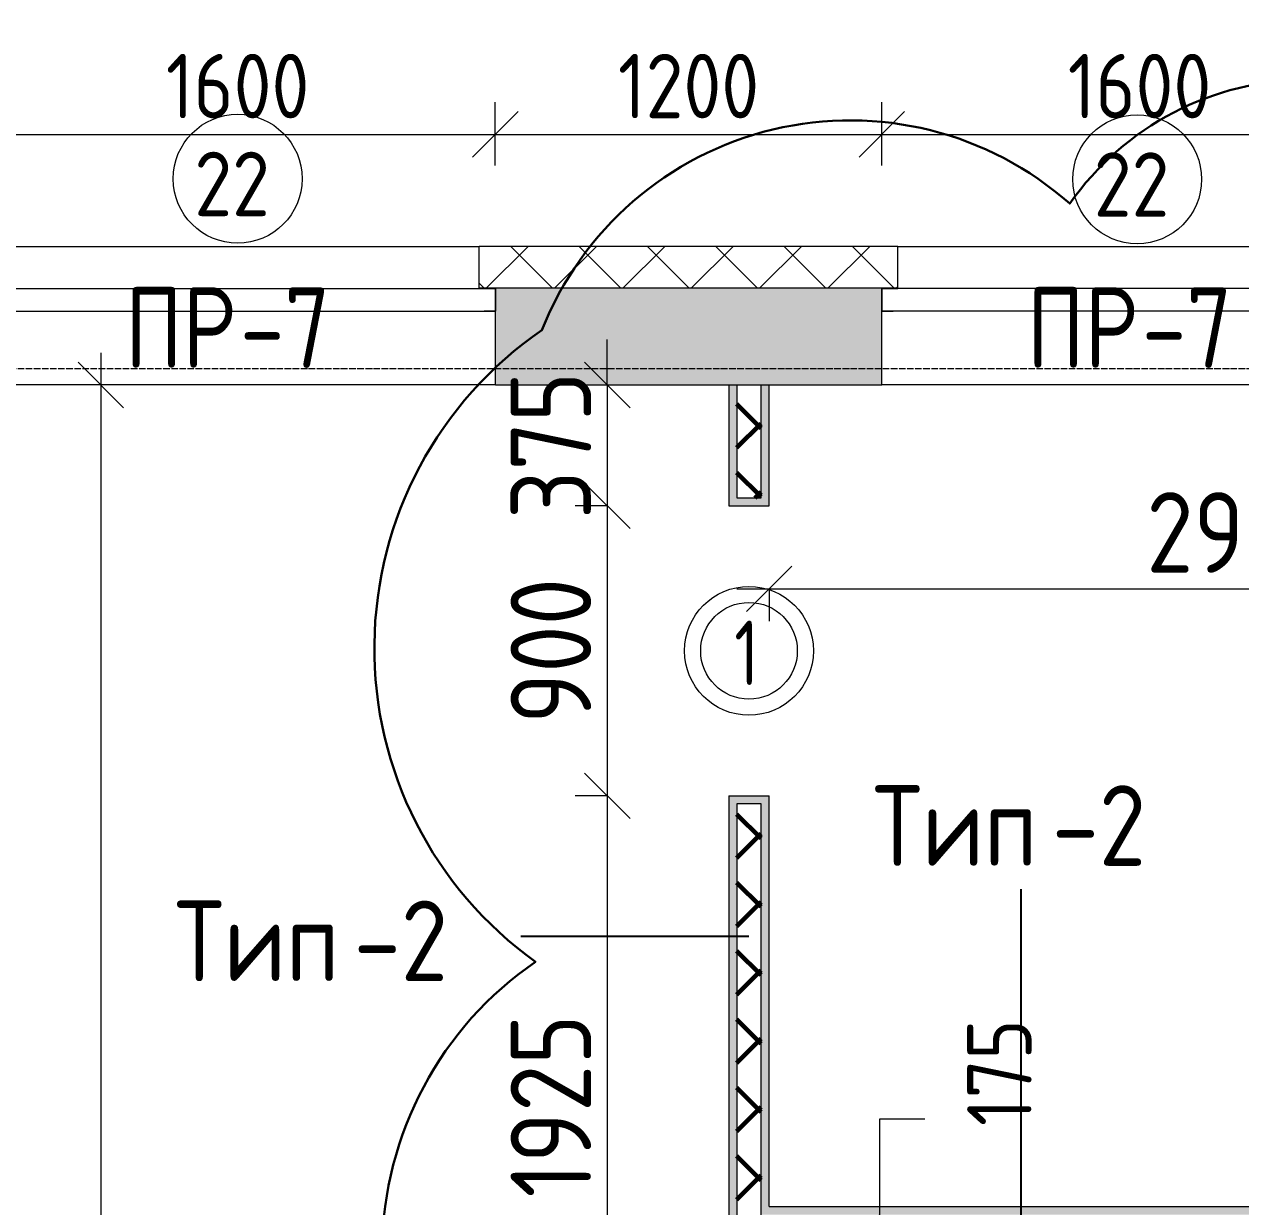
# Model space of a CAD drawing. Header units: millimetres. Extents: x -60946 to 138510, y -262288 to 24501.
# Drawn here: x 36022 to 39798, y -42060 to -38390 of the extents above; entities that cross this region are included whole.
import ezdxf

# ---------------------------------------------------------------- set-up
doc = ezdxf.new("R2010")
doc.units = ezdxf.units.MM
doc.linetypes.add('ADSK_Линия сетки', pattern=[25, 20, -2.5, 0, -2.5])
for name, color, linetype, lineweight in [('2)Тип-2', 3, 'Continuous', 60), ('_ Окна', 7, 'Continuous', 18), ('Марки', 7, 'Continuous', 20), ('Марки дверей', 7, 'Continuous', 20), ('Марки окон', 7, 'Continuous', 20), ('Окна', 7, 'Continuous', 9), ('Оси', 7, 'Continuous', 9), ('Размеры', 7, 'Continuous', 9), ('Стены внутренние', 7, 'Continuous', 18), ('Стены наружные', 7, 'Continuous', 18), ('Стены несущие', 7, 'Continuous', 30), ('Стены отделка', 7, 'Continuous', 30), ('Стены штриховка', 7, 'Continuous', 9)]:
    doc.layers.add(name, color=color, linetype=linetype, lineweight=lineweight)
doc.layers.add('2)Тип-4', color=7, linetype='Continuous', lineweight=30, true_color=0x0080c0)
doc.styles.add('GOST Common_2', font='', dxfattribs={"width": 0.9, "height": 250})
doc.styles.add('GOST Common_3', font='', dxfattribs={"width": 0.9, "height": 200})
doc.styles.add('GOST Common_5', font='', dxfattribs={"width": 0.85, "height": 250})
doc.styles.add('GOST Common_B', font='', dxfattribs={"width": 0.8, "height": 200})
doc.styles.get('GOST Common_2').set_extended_font_data('GOST Common')
doc.styles.get('GOST Common_3').set_extended_font_data('GOST Common')
doc.styles.get('GOST Common_5').set_extended_font_data('GOST Common')
doc.styles.get('GOST Common_B').set_extended_font_data('GOST Common', bold=True)
doc.dimstyles.new('ADSK_Основной_2_0', dxfattribs={"dimscale": 304.8, "dimtxt": 201.142999, "dimasz": 0.463911, "dimexe": 0.328084, "dimexo": 0.328084, "dimgap": 0.164042, "dimtad": 1, "dimdec": 3, "dimrnd": 0.001, "dimdsep": 46, "dimtxsty": 'GOST Common_3', "dimblk1": 'OBLIQUE', "dimblk2": 'OBLIQUE', "dimsah": 1, "dimcen": 0.09, "dimdle": 0.328084, "dimazin": 2, "dimtfac": 1, "dimtdec": 4, "dimtix": 1, "dimtmove": 0, "dimatfit": 3, "dimfxl": 1, "dimtvp": 1, "dimtolj": 1, "dimtzin": 0, "dimlwd": 20, "dimlwe": 20, "dimarcsym": 2})
doc.dimstyles.new('ADSK_Основной_2_0_1', dxfattribs={"dimscale": 304.8, "dimtxt": 201.142999, "dimasz": 0.463911, "dimexe": 0.328084, "dimexo": 0.328084, "dimgap": 0.164042, "dimtad": 1, "dimdec": 3, "dimrnd": 0.001, "dimdsep": 46, "dimtxsty": 'GOST Common_3', "dimblk1": 'OBLIQUE', "dimblk2": 'OBLIQUE', "dimsah": 1, "dimcen": 0.09, "dimdle": 0.328084, "dimazin": 2, "dimtfac": 1, "dimtdec": 4, "dimtix": 1, "dimtmove": 1, "dimatfit": 3, "dimfxl": 1, "dimtvp": 1, "dimtolj": 1, "dimtzin": 0, "dimlwd": 20, "dimlwe": 20, "dimarcsym": 2})
doc.dimstyles.new('ADSK_Основной_2_0_3', dxfattribs={"dimscale": 304.8, "dimtxt": 201.142999, "dimasz": 0.463911, "dimexe": 0.328084, "dimexo": 0.328084, "dimgap": 0.164042, "dimtad": 1, "dimdec": 3, "dimrnd": 0.001, "dimdsep": 46, "dimtxsty": 'GOST Common_2', "dimblk1": 'OBLIQUE', "dimblk2": 'OBLIQUE', "dimsah": 1, "dimcen": 0.09, "dimdle": 0.328084, "dimazin": 2, "dimtfac": 1, "dimtdec": 4, "dimtix": 1, "dimtmove": 0, "dimatfit": 3, "dimfxl": 1, "dimtvp": 1, "dimtolj": 1, "dimtzin": 0, "dimlwd": 20, "dimlwe": 20, "dimarcsym": 2})
pattern_1 = [(45, (1283.93, -48864.63), (-106.066, 106.066), []), (135, (1283.93, -48864.63), (-106.066, -106.066), [])]

# ---------------------------------------------------------------- blocks, each defined once
blk = doc.blocks.new('ОКНО L03 _2СТ_RS - ОК-1_1600х2000h_противоударное-3556404-Кладочный план 1-го этажа')
at = {"layer": '_ Окна'}
for p, q in [((-838.1, -79), (761.9, -79)), ((-838.1, -149), (-838.1, -79)), ((-838.1, -79), (-803.1, -79)), ((761.9, -79), (726.9, -79)), ((761.9, -149), (761.9, -79)), ((-838.1, -149), (761.9, -149)), ((-838.1, -149), (-833.1, -149)), ((761.9, -149), (756.9, -149))]:
    blk.add_line(p, q, dxfattribs=at)
blk = doc.blocks.new('ОКНО L03 _2СТ_RS - ОК-1_1600х2000h_противоударное-3556409-Кладочный план 1-го этажа')
at = {"layer": '_ Окна'}
for p, q in [((-838.1, 149), (761.9, 149)), ((-838.1, 149), (-838.1, 79)), ((-838.1, 149), (-833.1, 149)), ((761.9, 149), (756.9, 149)), ((761.9, 149), (761.9, 79)), ((-838.1, 79), (761.9, 79)), ((-838.1, 79), (-803.1, 79)), ((761.9, 79), (726.9, 79))]:
    blk.add_line(p, q, dxfattribs=at)
blk = doc.blocks.new('_Oblique')
at = {"color": 0, "linetype": 'ByBlock', "lineweight": -2}
blk.add_line((-0.5, -0.5), (0.5, 0.5), dxfattribs=at)
blk = doc.blocks.new('*D4238')
at = {"layer": 'Defpoints', "color": 0, "transparency": 16777216}
for p in [(37483.9, -38732.1), (35883.9, -38929), (37483.9, -38929)]:
    blk.add_point(p, dxfattribs=at)
at = {"layer": 'Размеры', "color": 0, "lineweight": 20, "transparency": 16777216}
for p, q in [((35883.9, -38829), (35883.9, -38632.1)), ((37483.9, -38829), (37483.9, -38632.1)), ((35783.9, -38732.1), (37583.9, -38732.1))]:
    blk.add_line(p, q, dxfattribs=at)
at = {"layer": 'Размеры', "color": 0, "lineweight": 20, "transparency": 16777216, "xscale": 141.4, "yscale": 141.4, "zscale": 141.4, "rotation": 180}
blk.add_blockref('_Oblique', (35883.9, -38732.1), dxfattribs=at)
at = {"layer": 'Размеры', "color": 0, "lineweight": 20, "transparency": 16777216, "xscale": 141.4, "yscale": 141.4, "zscale": 141.4}
blk.add_blockref('_Oblique', (37483.9, -38732.1), dxfattribs=at)
at = {"layer": 'Размеры', "color": 0, "lineweight": 9, "transparency": 16777216, "insert": (36683.9, -38582.1), "char_height": 200, "width": 560.473, "attachment_point": 5, "style": 'GOST Common_3'}
blk.add_mtext('\\A1;1600', dxfattribs=at)
blk = doc.blocks.new('*D4239')
at = {"layer": 'Defpoints', "color": 0, "transparency": 16777216}
for p in [(38683.9, -38732.1), (37483.9, -38929), (38683.9, -38929)]:
    blk.add_point(p, dxfattribs=at)
at = {"layer": 'Размеры', "color": 0, "lineweight": 20, "transparency": 16777216}
for p, q in [((37483.9, -38829), (37483.9, -38632.1)), ((38683.9, -38829), (38683.9, -38632.1)), ((37383.9, -38732.1), (38783.9, -38732.1))]:
    blk.add_line(p, q, dxfattribs=at)
at = {"layer": 'Размеры', "color": 0, "lineweight": 20, "transparency": 16777216, "xscale": 141.4, "yscale": 141.4, "zscale": 141.4, "rotation": 180}
blk.add_blockref('_Oblique', (37483.9, -38732.1), dxfattribs=at)
at = {"layer": 'Размеры', "color": 0, "lineweight": 20, "transparency": 16777216, "xscale": 141.4, "yscale": 141.4, "zscale": 141.4}
blk.add_blockref('_Oblique', (38683.9, -38732.1), dxfattribs=at)
at = {"layer": 'Размеры', "color": 0, "lineweight": 9, "transparency": 16777216, "insert": (38083.9, -38582.1), "char_height": 200, "width": 560.473, "attachment_point": 5, "style": 'GOST Common_3'}
blk.add_mtext('\\A1;1200', dxfattribs=at)
blk = doc.blocks.new('*D4240')
at = {"layer": 'Defpoints', "color": 0, "transparency": 16777216}
for p in [(40283.9, -38732.1), (38683.9, -38929), (40283.9, -38929)]:
    blk.add_point(p, dxfattribs=at)
at = {"layer": 'Размеры', "color": 0, "lineweight": 20, "transparency": 16777216}
for p, q in [((38683.9, -38829), (38683.9, -38632.1)), ((40283.9, -38829), (40283.9, -38632.1)), ((38583.9, -38732.1), (40383.9, -38732.1))]:
    blk.add_line(p, q, dxfattribs=at)
at = {"layer": 'Размеры', "color": 0, "lineweight": 20, "transparency": 16777216, "xscale": 141.4, "yscale": 141.4, "zscale": 141.4, "rotation": 180}
blk.add_blockref('_Oblique', (38683.9, -38732.1), dxfattribs=at)
at = {"layer": 'Размеры', "color": 0, "lineweight": 20, "transparency": 16777216, "xscale": 141.4, "yscale": 141.4, "zscale": 141.4}
blk.add_blockref('_Oblique', (40283.9, -38732.1), dxfattribs=at)
at = {"layer": 'Размеры', "color": 0, "lineweight": 9, "transparency": 16777216, "insert": (39483.9, -38582.1), "char_height": 200, "width": 560.473, "attachment_point": 5, "style": 'GOST Common_3'}
blk.add_mtext('\\A1;1600', dxfattribs=at)
blk = doc.blocks.new('М_двери1 - Марка экземпляра 2-3719212-Кладочный план 1-го этажа')
at = {"layer": 'Марки дверей'}
for radius in [2, 1.5]:
    blk.add_circle((0, 0), radius, dxfattribs=at)
blk = doc.blocks.new('*D3647')
at = {"layer": 'Defpoints', "color": 0, "transparency": 16777216}
for p in [(38333.9, -40042.3), (41283.9, -40042.3), (41283.9, -40142.3)]:
    blk.add_point(p, dxfattribs=at)
at = {"layer": 'Размеры', "color": 0, "lineweight": 20, "transparency": 16777216}
for p, q in [((38233.9, -40142.3), (41383.9, -40142.3)), ((38333.9, -40142.3), (38333.9, -40242.3)), ((41283.9, -40142.3), (41283.9, -40242.3))]:
    blk.add_line(p, q, dxfattribs=at)
at = {"layer": 'Размеры', "color": 0, "lineweight": 20, "transparency": 16777216, "xscale": 141.4, "yscale": 141.4, "zscale": 141.4, "rotation": 180}
blk.add_blockref('_Oblique', (38333.9, -40142.3), dxfattribs=at)
at = {"layer": 'Размеры', "color": 0, "lineweight": 20, "transparency": 16777216, "xscale": 141.4, "yscale": 141.4, "zscale": 141.4}
blk.add_blockref('_Oblique', (41283.9, -40142.3), dxfattribs=at)
at = {"layer": 'Размеры', "color": 0, "lineweight": 9, "transparency": 16777216, "insert": (39808.9, -39967.3), "char_height": 250, "width": 605.475, "attachment_point": 5, "style": 'GOST Common_2'}
blk.add_mtext('\\A1;2950', dxfattribs=at)
blk = doc.blocks.new('*D3653')
at = {"layer": 'Defpoints', "color": 0, "transparency": 16777216}
for p in [(38576.3, -42184.7), (38676.3, -42184.7), (39633.9, -42359.7)]:
    blk.add_point(p, dxfattribs=at)
at = {"layer": 'Размеры', "color": 0, "lineweight": 20, "transparency": 16777216}
for p, q in [((38817.7, -41788.2), (38676.3, -41788.2)), ((38676.3, -41788.2), (38676.3, -42184.7)), ((38676.3, -42459.7), (38676.3, -42084.7)), ((38676.3, -42184.7), (38776.3, -42184.7)), ((39533.9, -42359.7), (38576.3, -42359.7))]:
    blk.add_line(p, q, dxfattribs=at)
at = {"layer": 'Размеры', "color": 0, "lineweight": 20, "transparency": 16777216, "xscale": 141.4, "yscale": 141.4, "zscale": 141.4}
for p, rotation in [((38676.3, -42184.7), 90), ((38676.3, -42359.7), 270)]:
    blk.add_blockref('_Oblique', p, dxfattribs=dict(at, rotation=rotation))
at = {"layer": 'Размеры', "color": 0, "lineweight": 9, "transparency": 16777216, "insert": (38948.6, -41809.4), "char_height": 200, "width": 409.104, "attachment_point": 1, "rotation": 90, "line_spacing_factor": 1.022761, "style": 'GOST Common_3'}
blk.add_mtext('\\A1;175', dxfattribs=at)
blk = doc.blocks.new('*D3675')
at = {"layer": 'Defpoints', "color": 0, "transparency": 16777216}
for p in [(37795.9, -39509.7), (37831.3, -39884.7), (37931.3, -39884.7)]:
    blk.add_point(p, dxfattribs=at)
at = {"layer": 'Размеры', "color": 0, "lineweight": 20, "transparency": 16777216}
for p, q in [((37831.3, -39509.7), (37831.3, -39368.3)), ((37831.3, -39509.7), (37831.3, -39884.7)), ((37895.9, -39509.7), (37931.3, -39509.7)), ((37831.3, -39884.7), (37731.3, -39884.7)), ((37831.3, -39884.7), (37831.3, -40026.1))]:
    blk.add_line(p, q, dxfattribs=at)
at = {"layer": 'Размеры', "color": 0, "lineweight": 20, "transparency": 16777216, "xscale": 141.4, "yscale": 141.4, "zscale": 141.4}
for p, rotation in [((37831.3, -39509.7), 270), ((37831.3, -39884.7), 90)]:
    blk.add_blockref('_Oblique', p, dxfattribs=dict(at, rotation=rotation))
at = {"layer": 'Размеры', "color": 0, "lineweight": 9, "transparency": 16777216, "insert": (37656.3, -39697.2), "char_height": 250, "width": 454.106, "attachment_point": 5, "rotation": 90, "style": 'GOST Common_2'}
blk.add_mtext('\\A1;375', dxfattribs=at)
blk = doc.blocks.new('*D3676')
at = {"layer": 'Defpoints', "color": 0, "transparency": 16777216}
for p in [(37931.3, -39884.7), (37831.3, -40784.7), (37931.3, -40784.7)]:
    blk.add_point(p, dxfattribs=at)
at = {"layer": 'Размеры', "color": 0, "lineweight": 20, "transparency": 16777216}
for p, q in [((37831.3, -39784.7), (37831.3, -40884.7)), ((37831.3, -39884.7), (37731.3, -39884.7)), ((37831.3, -40784.7), (37731.3, -40784.7))]:
    blk.add_line(p, q, dxfattribs=at)
at = {"layer": 'Размеры', "color": 0, "lineweight": 20, "transparency": 16777216, "xscale": 141.4, "yscale": 141.4, "zscale": 141.4}
for p, rotation in [((37831.3, -39884.7), 90), ((37831.3, -40784.7), 270)]:
    blk.add_blockref('_Oblique', p, dxfattribs=dict(at, rotation=rotation))
at = {"layer": 'Размеры', "color": 0, "lineweight": 9, "transparency": 16777216, "insert": (37656.3, -40334.7), "char_height": 250, "width": 454.106, "attachment_point": 5, "rotation": 90, "style": 'GOST Common_2'}
blk.add_mtext('\\A1;900', dxfattribs=at)
blk = doc.blocks.new('*D3677')
at = {"layer": 'Defpoints', "color": 0, "transparency": 16777216}
for p in [(37931.3, -40784.7), (37831.3, -42709.7), (37931.3, -42709.7)]:
    blk.add_point(p, dxfattribs=at)
at = {"layer": 'Размеры', "color": 0, "lineweight": 20, "transparency": 16777216}
for p, q in [((37831.3, -40684.7), (37831.3, -42809.7)), ((37831.3, -40784.7), (37731.3, -40784.7)), ((37831.3, -42709.7), (37731.3, -42709.7))]:
    blk.add_line(p, q, dxfattribs=at)
at = {"layer": 'Размеры', "color": 0, "lineweight": 20, "transparency": 16777216, "xscale": 141.4, "yscale": 141.4, "zscale": 141.4}
for p, rotation in [((37831.3, -40784.7), 90), ((37831.3, -42709.7), 270)]:
    blk.add_blockref('_Oblique', p, dxfattribs=dict(at, rotation=rotation))
at = {"layer": 'Размеры', "color": 0, "lineweight": 9, "transparency": 16777216, "insert": (37656.3, -41747.2), "char_height": 250, "width": 560.473, "attachment_point": 5, "rotation": 90, "style": 'GOST Common_2'}
blk.add_mtext('\\A1;1925', dxfattribs=at)
blk = doc.blocks.new('*D3683')
at = {"layer": 'Defpoints', "color": 0, "transparency": 16777216}
for p in [(36359.1, -39509.7), (35733.9, -46034.7), (36259.1, -46034.7)]:
    blk.add_point(p, dxfattribs=at)
at = {"layer": 'Размеры', "color": 0, "lineweight": 20, "transparency": 16777216}
for p, q in [((36259.1, -39409.7), (36259.1, -46134.7)), ((36259.1, -39509.7), (36159.1, -39509.7)), ((35833.9, -46034.7), (36359.1, -46034.7))]:
    blk.add_line(p, q, dxfattribs=at)
at = {"layer": 'Размеры', "color": 0, "lineweight": 20, "transparency": 16777216, "xscale": 141.4, "yscale": 141.4, "zscale": 141.4}
for p, rotation in [((36259.1, -39509.7), 90), ((36259.1, -46034.7), 270)]:
    blk.add_blockref('_Oblique', p, dxfattribs=dict(at, rotation=rotation))
at = {"layer": 'Размеры', "color": 0, "lineweight": 9, "transparency": 16777216, "insert": (36084.1, -42772.2), "char_height": 250, "width": 605.475, "attachment_point": 5, "rotation": 90, "style": 'GOST Common_2'}
blk.add_mtext('\\A1;6525', dxfattribs=at)
blk = doc.blocks.new('М_окна1 - Маркировка типоразмера-1510237-Кладочный план 1-го этажа')
at = {"layer": 'Марки окон'}
blk.add_circle((0, 0), 2, dxfattribs=at)

msp = doc.modelspace()

# ---------------------------------------------------------------- hatches: boundary and pattern name
at = {"layer": '2)Тип-2'}
h = msp.add_hatch(color=256, dxfattribs=at)
h.paths.add_polyline_path([(38308.9343, -46259.6624), (38308.9343, -46234.6624), (38233.9343, -46234.6624), (38233.9343, -46034.6624), (38208.9343, -46034.6624), (38208.9343, -46259.6624), (38233.9343, -46259.6624)])
h.paths.add_polyline_path([(38208.9343, -44784.6624), (38233.9343, -44784.6624), (38233.9343, -43634.6624), (38208.9343, -43634.6624)])
h.paths.add_polyline_path([(38208.9343, -42684.6624), (38233.9343, -42684.6624), (38233.9343, -40809.6624), (38208.9343, -40809.6624), (38208.9343, -40973.4427)])
h.paths.add_polyline_path([(38233.9343, -39859.6624), (38233.9343, -39509.6624), (38208.9343, -39509.6624), (38208.9343, -39859.6624)])
h = msp.add_hatch(color=256, dxfattribs=at)
h.paths.add_polyline_path([(38308.9343, -46259.6624), (38333.9343, -46259.6624), (38333.9343, -46234.6624), (38308.9343, -46234.6624)])
h.paths.add_polyline_path([(38308.9343, -46159.6624), (38333.9343, -46159.6624), (38333.9343, -46009.6624), (38208.9343, -46009.6624), (38208.9343, -46034.6624), (38308.9343, -46034.6624), (38308.9343, -46126.1139)])
h.paths.add_polyline_path([(38333.9343, -44809.6624), (38333.9343, -43734.6624), (38308.9343, -43734.6624), (38308.9343, -44784.6624), (38208.9343, -44784.6624), (38208.9343, -44809.6624)])
h.paths.add_polyline_path([(38308.9343, -43659.6624), (38333.9343, -43659.6624), (38333.9343, -43609.6624), (38208.9343, -43609.6624), (38208.9343, -43634.6624), (38308.9343, -43634.6624)])
h.paths.add_polyline_path([(38333.9343, -42709.6624), (38333.9343, -42159.6624), (38308.9343, -42159.6624), (38308.9343, -42684.6624), (38208.9343, -42684.6624), (38208.9343, -42709.6624)])
h.paths.add_polyline_path([(38308.9343, -42084.6624), (38333.9343, -42084.6624), (38333.9343, -40784.6624), (38208.9343, -40784.6624), (38208.9343, -40809.6624), (38308.9343, -40809.6624), (38308.9343, -40973.4427)])
h.paths.add_polyline_path([(38208.9343, -39884.6624), (38333.9343, -39884.6624), (38333.9343, -39509.6624), (38308.9343, -39509.6624), (38308.9343, -39859.6624), (38208.9343, -39859.6624)])
h = msp.add_hatch(dxfattribs=at)
h.set_pattern_fill('FP_4', color=256, style=0, pattern_type=2)
h.set_pattern_definition(pattern_1)
h.paths.add_polyline_path([(38308.9343, -46234.6624), (38308.9343, -46034.6624), (38233.9343, -46034.6624), (38233.9343, -46234.6624)])
h.paths.add_polyline_path([(38233.9343, -44784.6624), (38308.9343, -44784.6624), (38308.9343, -43634.6624), (38233.9343, -43634.6624)])
h.paths.add_polyline_path([(38308.9343, -42684.6624), (38308.9343, -40809.6624), (38233.9343, -40809.6624), (38233.9343, -42684.6624)])
h.paths.add_polyline_path([(38308.9343, -39859.6624), (38308.9343, -39509.6624), (38233.9343, -39509.6624), (38233.9343, -39859.6624)])
h = msp.add_hatch(color=256, dxfattribs=at)
h.paths.add_polyline_path([(42187.5179, -42084.6624), (43283.9343, -42084.6624), (43283.9343, -42059.6624), (41333.9343, -42059.6624), (41333.9343, -42084.6624)])
h.paths.add_polyline_path([(41283.9343, -42084.6624), (41283.9343, -42059.6624), (38333.9343, -42059.6624), (38333.9343, -42084.6624), (40715.0455, -42084.6624)])
at = {"layer": 'Стены внутренние', "lineweight": 9}
h = msp.add_hatch(dxfattribs=at)
h.set_pattern_fill('FP_1', color=256, style=0, pattern_type=2)
h.set_pattern_definition([(45, (1283.93, -48864.63), (84.18955, 308.69595), [396.875, -79.375, 3.353, -76.022])])
h.paths.add_polyline_path([(42187.5179, -39509.6624), (43283.9343, -39509.6624), (43283.9343, -39209.6624), (41283.9343, -39209.6624), (41283.9343, -39509.6624)])
h.paths.add_polyline_path([(28283.9343, -39509.6624), (28883.9343, -39509.6624), (28883.9343, -39209.6624), (28283.9343, -39210.6624)])
h.paths.add_polyline_path([(29958.9343, -39509.6624), (29958.9343, -39209.6624), (29269.3587, -39209.6624), (29269.3587, -39259.6624), (29283.9343, -39259.6624), (29283.9343, -39509.6624), (29408.9343, -39509.6624)])
h.paths.add_polyline_path([(40883.9343, -39509.6624), (40883.9343, -39209.6624), (40283.9343, -39210.6624), (40283.9343, -39509.6624), (40715.0455, -39509.6624)])
h.paths.add_polyline_path([(31858.9343, -39509.6624), (32683.9343, -39509.6624), (32683.9343, -39210.6624), (31408.9343, -39209.6624), (31408.9343, -39509.6624), (31783.9343, -39509.6624)])
h.paths.add_polyline_path([(38333.9343, -39509.6624), (38683.9343, -39509.6624), (38683.9343, -39210.6624), (37483.9343, -39210.6624), (37483.9343, -39509.6624), (38308.9343, -39509.6624)])
h.paths.add_polyline_path([(34283.9343, -39509.6624), (34883.9343, -39509.6624), (34883.9343, -39209.6624), (34283.9343, -39210.6624)])
h.paths.add_polyline_path([(35283.9343, -39509.6624), (35883.9343, -39509.6624), (35883.9343, -39210.6624), (35283.9343, -39209.6624)])
h.paths.add_polyline_path([(26158.9343, -39509.6624), (26683.9343, -39509.6624), (26683.9343, -39210.6624), (25483.9343, -39210.6624), (25483.9343, -39509.6624), (26133.9343, -39509.6624)])
h.paths.add_polyline_path([(15883.9343, -39509.6624), (15883.9343, -39209.6624), (13883.9343, -39209.6624), (13883.9343, -39509.6624), (14210.5423, -39509.6624)])
h.paths.add_polyline_path([(16883.9343, -39509.6624), (16883.9343, -39209.6624), (16283.9343, -39209.6624), (16283.9343, -39509.6624)])
h.paths.add_polyline_path([(20100.4319, -39509.6624), (20683.9343, -39509.6624), (20683.9343, -39210.6624), (19483.9343, -39210.6624), (19483.9343, -39509.6624)])
h.paths.add_polyline_path([(23283.9343, -39509.6624), (23883.9343, -39509.6624), (23883.9343, -39210.6624), (23283.9343, -39209.6624)])
h.paths.add_polyline_path([(17283.9343, -39509.6624), (17883.9343, -39509.6624), (17883.9343, -39210.6624), (17283.9343, -39209.6624)])
h.paths.add_polyline_path([(22883.9343, -39509.6624), (22883.9343, -39209.6624), (22283.9343, -39210.6624), (22283.9343, -39509.6624)])
at = {"layer": 'Стены наружные', "lineweight": 9}
h = msp.add_hatch(dxfattribs=at)
h.set_pattern_fill('FP_4', color=256, style=0, pattern_type=2)
h.set_pattern_definition(pattern_1)
h.paths.add_polyline_path([(31408.9343, -39209.6624), (32733.9343, -39209.6624), (32733.9343, -39079.6624), (31408.9343, -39079.6624)])
h.paths.add_polyline_path([(28883.9343, -39209.6624), (29958.9343, -39209.6624), (29958.9343, -39079.6624), (28233.9343, -39079.6624), (28233.9343, -39209.6624)])
h.paths.add_polyline_path([(43283.9343, -39209.6624), (43283.9343, -39079.6624), (40233.9343, -39079.6624), (40233.9343, -39209.6624), (42187.5179, -39209.6624)])
h.paths.add_polyline_path([(34233.9343, -39209.6624), (35933.9343, -39209.6624), (35933.9343, -39079.6624), (34233.9343, -39079.6624)])
h.paths.add_polyline_path([(37770.1007, -39209.6624), (38733.9343, -39209.6624), (38733.9343, -39079.6624), (37433.9343, -39079.6624), (37433.9343, -39209.6624)])
h.paths.add_polyline_path([(22883.9343, -39209.6624), (23933.9343, -39209.6624), (23933.9343, -39079.6624), (22233.9343, -39079.6624), (22233.9343, -39209.6624)])
h.paths.add_polyline_path([(16283.9343, -39209.6624), (17933.9343, -39209.6624), (17933.9343, -39079.6624), (13883.9343, -39079.6624), (13883.9343, -39209.6624), (15883.9343, -39209.6624)])
h.paths.add_polyline_path([(25433.9343, -39209.6624), (26733.9343, -39209.6624), (26733.9343, -39079.6624), (25433.9343, -39079.6624)])
h.paths.add_polyline_path([(20100.4319, -39209.6624), (20733.9343, -39209.6624), (20733.9343, -39079.6624), (19433.9343, -39079.6624), (19433.9343, -39209.6624)])

# ---------------------------------------------------------------- linework, layer by layer
at = {"layer": '2)Тип-2', "lineweight": 25}
for p, q in [((39115.985, -42122.1624), (39115.985, -41074.3779)), ((38271.4343, -41220.7285), (37562.6862, -41220.7285))]:
    msp.add_line(p, q, dxfattribs=at)
at = {"layer": '2)Тип-4', "color": 5}
msp.add_lwpolyline([(37550.9543, -46906.5187, -0.52056705), (37573.3313, -44728.7552, -0.52056705), (37590.1399, -43092.919, -0.52056705), (37608.5653, -41299.7345, -0.52056705), (37628.7087, -39339.3542, -0.52056705), (39267.3265, -38946.9845, -0.52056705), (40746.0164, -38946.9845, -0.52056705), (42884.1729, -38946.9845, -0.52056705), (44288.1526, -39293.48, -0.52056705), (44272.4243, -40824.1827, -0.52056705), (44249.7548, -43030.4121, -0.52056705), (44225.5361, -45387.4113, -0.52056705), (44060.2972, -46906.5187, -0.52056705), (41560.5471, -46906.5187, -0.52056705), (39483.463, -46906.5187, -0.52056705)], format="xyb", close=True, dxfattribs=at)
at = {"layer": 'Оси', "linetype": 'ADSK_Линия сетки', "lineweight": 5}
msp.add_line((63681.4538, -39459.6624), (-23956.1623, -39459.6624), dxfattribs=at)
at = {"layer": 'Стены внутренние', "lineweight": 5}
for p, q in [((37483.9343, -39509.6624), (35883.9343, -39509.6624)), ((40283.9343, -39509.6624), (38683.9343, -39509.6624))]:
    msp.add_line(p, q, dxfattribs=at)
at = {"layer": 'Стены наружные', "lineweight": 9}
for p, q in [((35933.9343, -39079.6624), (37433.9343, -39079.6624)), ((38733.9343, -39079.6624), (40233.9343, -39079.6624))]:
    msp.add_line(p, q, dxfattribs=at)
at = {"layer": 'Стены несущие', "lineweight": 9}
for p, q in [((37433.9343, -39209.6624), (37433.9343, -39210.6624)), ((37433.9343, -39210.6624), (37483.9343, -39210.6624)), ((37483.9343, -39509.6624), (37483.9343, -39210.6624)), ((38683.9343, -39210.6624), (38733.9343, -39210.6624)), ((38683.9343, -39509.6624), (38683.9343, -39210.6624)), ((38733.9343, -39209.6624), (38733.9343, -39210.6624)), ((37483.9343, -39509.6624), (38208.9343, -39509.6624)), ((38208.9343, -39509.6624), (38208.9343, -39884.6624)), ((38333.9343, -39509.6624), (38683.9343, -39509.6624)), ((38333.9343, -39884.6624), (38333.9343, -39509.6624)), ((38208.9343, -39884.6624), (38333.9343, -39884.6624)), ((38208.9343, -40784.6624), (38208.9343, -42709.6624)), ((38208.9343, -40784.6624), (38333.9343, -40784.6624)), ((38333.9343, -42059.6624), (38333.9343, -40784.6624)), ((38333.9343, -42059.6624), (41283.9343, -42059.6624))]:
    msp.add_line(p, q, dxfattribs=at)
at = {"layer": 'Стены отделка', "lineweight": 18}
for p, q in [((38733.9343, -39079.6624), (37433.9343, -39079.6624)), ((37433.9343, -39209.6624), (37433.9343, -39079.6624)), ((38733.9343, -39209.6624), (38733.9343, -39079.6624))]:
    msp.add_line(p, q, dxfattribs=at)
at = {"layer": 'Стены штриховка', "lineweight": 9}
for p, q in [((38733.9343, -39209.6624), (37433.9343, -39209.6624)), ((38208.9343, -39509.6624), (38333.9343, -39509.6624)), ((38233.9343, -39509.6624), (38233.9343, -39859.6624)), ((38308.9343, -39859.6624), (38308.9343, -39509.6624)), ((38233.9343, -39859.6624), (38308.9343, -39859.6624)), ((38233.9343, -40809.6624), (38233.9343, -42684.6624)), ((38308.9343, -40809.6624), (38233.9343, -40809.6624)), ((38308.9343, -42084.6624), (38308.9343, -40809.6624))]:
    msp.add_line(p, q, dxfattribs=at)

# ---------------------------------------------------------------- block references
at = {"layer": 'Марки дверей', "xscale": 99.99999999999993, "yscale": 99.99999999999993, "zscale": 99.99999999999993}
msp.add_blockref('М_двери1 - Марка экземпляра 2-3719212-Кладочный план 1-го этажа', (38271.4343, -40334.6624), dxfattribs=at)
at = {"layer": 'Марки окон', "xscale": 99.99999999999993, "yscale": 99.99999999999993, "zscale": 99.99999999999993}
for p in [(36683.9343, -38869.6624), (39476.4535, -38871.4606)]:
    msp.add_blockref('М_окна1 - Маркировка типоразмера-1510237-Кладочный план 1-го этажа', p, dxfattribs=at)
at = {"layer": 'Окна'}
msp.add_blockref('ОКНО L03 _2СТ_RS - ОК-1_1600х2000h_противоударное-3556409-Кладочный план 1-го этажа', (36722.0343, -39359.6624), dxfattribs=at)
at = {"layer": 'Окна', "rotation": 180}
msp.add_blockref('ОКНО L03 _2СТ_RS - ОК-1_1600х2000h_противоударное-3556404-Кладочный план 1-го этажа', (39445.8343, -39359.6624), dxfattribs=at)

# ---------------------------------------------------------------- texts
at = {"layer": '2)Тип-2', "color": 116, "lineweight": 25, "true_color": 0x008040, "char_height": 250, "attachment_point": 1, "style": 'GOST Common_3'}
for s, insert, width in [('Тип', (38655.985, -40751.9508), 673.4175), ('-2', (39211.61, -40751.9508), 432.91125), ('Тип', (36488.6763, -41109.8014), 673.4175), ('-2', (37044.3013, -41109.8014), 432.91125)]:
    msp.add_mtext(s, dxfattribs=dict(at, insert=insert, width=width))
at = {"layer": 'Марки', "lineweight": 9, "char_height": 250, "attachment_point": 1, "style": 'GOST Common_5'}
for s, insert, width in [('ПР', (36334.0035, -39206.6813), 432.91125), ('-7', (36691.191, -39206.6813), 389.620125), ('ПР', (39134.0035, -39206.6813), 432.91125), ('-7', (39491.191, -39206.6813), 389.620125)]:
    msp.add_mtext(s, dxfattribs=dict(at, insert=insert, width=width))
at = {"layer": 'Марки дверей', "lineweight": 5, "insert": (38225.7769, -40241.0035), "char_height": 200, "width": 102.616, "attachment_point": 1, "style": 'GOST Common_B'}
msp.add_mtext('\\fGOST Common|b1|i0|c204|p34|;\\W.8;1', dxfattribs=at)
at = {"layer": 'Марки окон', "lineweight": 5, "char_height": 200, "width": 317.46825, "attachment_point": 1, "style": 'GOST Common_2'}
for insert in [(36549.3769, -38785.8771), (39341.8961, -38787.6753)]:
    msp.add_mtext('22', dxfattribs=dict(at, insert=insert))

# ---------------------------------------------------------------- dimensions: what is measured, and where the dimension line sits
at = {"layer": 'Размеры', "lineweight": 9}
for base, p1, p2, dimstyle, override, picture, middle in [((37483.9343, -38732.0831), (35883.9343, -38929.02), (37483.9343, -38929.02), 'ADSK_Основной_2_0', {"dimpost": '<>', "dimfxl": 1600}, '*D4238', (36683.9343, -38582.0831)), ((38683.9343, -38732.0831), (37483.9343, -38929.02), (38683.9343, -38929.02), 'ADSK_Основной_2_0', {"dimpost": '<>', "dimfxl": 1200}, '*D4239', (38083.9343, -38582.0831)), ((40283.9343, -38732.0831), (38683.9343, -38929.02), (40283.9343, -38929.02), 'ADSK_Основной_2_0', {"dimpost": '<>', "dimfxl": 1600}, '*D4240', (39483.9343, -38582.0831)), ((41283.9343, -40142.2764), (38333.9343, -40042.2915), (41283.9343, -40042.2915), 'ADSK_Основной_2_0_3', {"dimpost": '<>', "dimfxl": 2950}, '*D3647', (39808.9343, -39967.2764))]:
    dim = msp.add_linear_dim(base=base, p1=p1, p2=p2, dimstyle=dimstyle, override=override, dxfattribs=at)
    dim.commit()
    dim.dimension.update_dxf_attribs({"geometry": picture, "text_midpoint": middle})
for base, p1, p2, override, picture, middle in [((37831.2657, -39884.6624), (37795.9343, -39509.6624), (37931.2506, -39884.6624), {"dimpost": '<>', "dimfxl": 398.667163}, '*D3675', (37656.2657, -39697.1624)), ((36259.0887, -46034.6624), (36359.0736, -39509.6624), (35733.9343, -46034.6624), {"dimpost": '<>', "dimfxl": 6554.877889}, '*D3683', (36084.0887, -42772.1624)), ((37831.2657, -40784.6624), (37931.2506, -39884.6624), (37931.2506, -40784.6624), {"dimpost": '<>', "dimfxl": 900}, '*D3676', (37656.2657, -40334.6624)), ((37831.2657, -42709.6624), (37931.2506, -40784.6624), (37931.2506, -42709.6624), {"dimpost": '<>', "dimfxl": 1925}, '*D3677', (37656.2657, -41747.1624))]:
    dim = msp.add_linear_dim(base=base, p1=p1, p2=p2, angle=90, dimstyle='ADSK_Основной_2_0_3', override=override, dxfattribs=at)
    dim.commit()
    dim.dimension.update_dxf_attribs({"geometry": picture, "text_midpoint": middle})
dim = msp.add_linear_dim(base=(38676.2541, -42184.6624), p1=(39633.9343, -42359.6624), p2=(38576.2692, -42184.6624), angle=90, dimstyle='ADSK_Основной_2_0_1', override={"dimpost": '<>', "dimfxl": 1072.045048}, dxfattribs=at)
dim.commit()
dim.dimension.update_dxf_attribs({"geometry": '*D3653', "text_midpoint": (38790.954, -41788.1601), "dimtype": 160, "text_rotation": 90})

doc.saveas('drawing.dxf')
